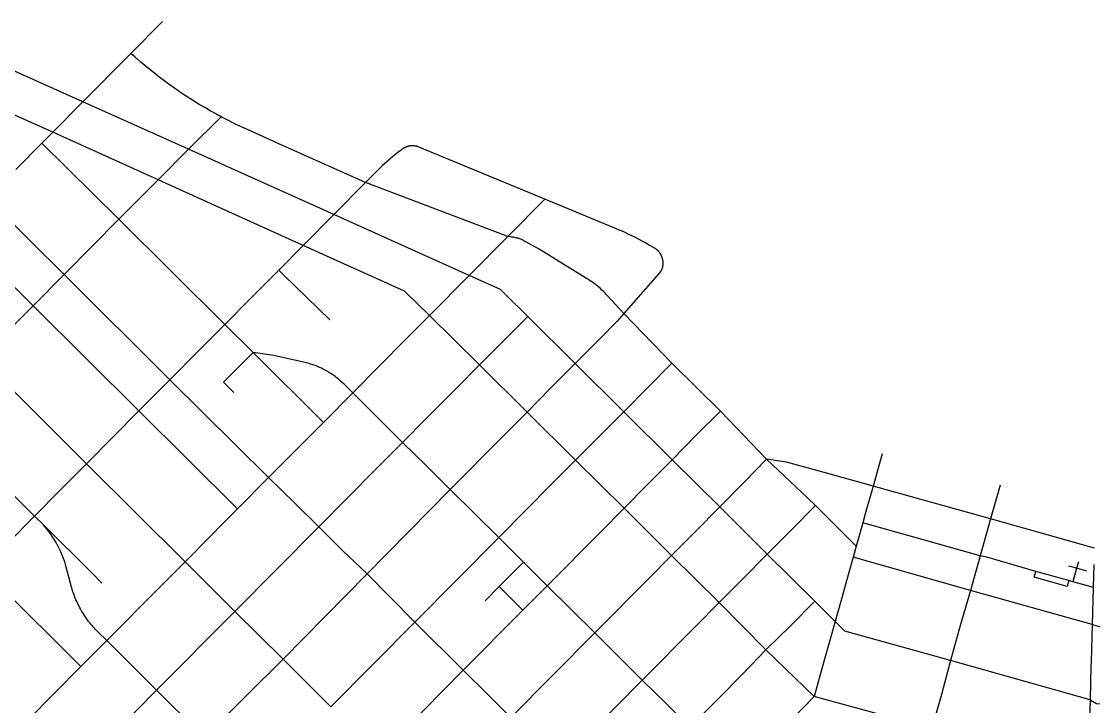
# Model space of a CAD drawing. Header units: inches. Extents: x 486459 to 494398, y 5455945 to 5462335.
# Drawn here: x 490826 to 492416, y 5458742 to 5459758 of the extents above; entities that cross this region are included whole.
import ezdxf

# ---------------------------------------------------------------- set-up
doc = ezdxf.new("R2010")
doc.units = ezdxf.units.IN
doc.header["$MEASUREMENT"] = 0
for name, color, linetype in [('Arterial', 10, 'Continuous'), ('Private', 10, 'Continuous'), ('Residential', 10, 'Continuous')]:
    doc.layers.add(name, color=color, linetype=linetype)

msp = doc.modelspace()

# ---------------------------------------------------------------- linework, layer by layer
at = {"layer": 'Arterial', "color": 1, "lineweight": -3, "ltscale": 2}
for p, q in [((490916.8, 5459638.8, 10.6), (490872.3, 5459593.9, 13.4)), ((491073.6, 5459568.6, 12.8), (490916.8, 5459638.8, 10.6)), ((490872.3, 5459593.9, 13.4), (490856.2, 5459577.7, 12.9)), ((491028.4, 5459523, 18.3), (490872.3, 5459593.9, 13.4)), ((490856.2, 5459577.7, 12.9), (490817.3, 5459538.5, 18.9)), ((490970.3, 5459464.5, 22.7), (490856.2, 5459577.7, 12.9)), ((491073.6, 5459568.6, 12.8), (491028.4, 5459523, 18.3)), ((491289.3, 5459471.7, 15.3), (491073.6, 5459568.6, 12.8)), ((491028.4, 5459523, 18.3), (491009.3, 5459503.7, 19.2)), ((491243.9, 5459425.8, 18.8), (491028.4, 5459523, 18.3)), ((491009.3, 5459503.7, 19.2), (490970.3, 5459464.5, 22.7)), ((490889, 5459382.4, 29.7), (490774.8, 5459495.7, 25.2)), ((491602.4, 5459494.5, 12.3), (491547.3, 5459439, 14.6)), ((491289.3, 5459471.7, 15.3), (491243.9, 5459425.8, 18.8)), ((491489.9, 5459381.2, 17.5), (491289.3, 5459471.7, 15.3)), ((490970.3, 5459464.5, 22.7), (490931.4, 5459425.2, 26)), ((491127.5, 5459308.5, 26.7), (490970.3, 5459464.5, 22.7)), ((490843.1, 5459336.2, 33), (490729, 5459449.5, 32)), ((491547.3, 5459439, 14.6), (491489.9, 5459381.2, 17.5)), ((490931.4, 5459425.2, 26), (490889, 5459382.4, 29.7)), ((491243.9, 5459425.8, 18.8), (491207.4, 5459389, 21)), ((491207.4, 5459389, 21), (491166.2, 5459347.5, 24.9)), ((490889, 5459382.4, 29.7), (490843.1, 5459336.2, 33)), ((491046.1, 5459226.5, 31.4), (490889, 5459382.4, 29.7)), ((491489.9, 5459381.2, 17.5), (491431.3, 5459321.9, 20.1)), ((491166.2, 5459347.5, 24.9), (491127.5, 5459308.5, 26.7)), ((491576.8, 5459320.5, 19.5), (491543.9, 5459353, 18.5)), ((490843.1, 5459336.2, 33), (490804.4, 5459297.2, 35.1)), ((491000.2, 5459180.3, 32.2), (490843.1, 5459336.2, 33)), ((491790.7, 5459251.1, 13.1), (491719.4, 5459324.6)), ((491127.5, 5459308.5, 26.7), (491088.6, 5459269.3, 28.7)), ((491169.5, 5459266.9, 25.4), (491127.5, 5459308.5, 26.7)), ((491431.3, 5459321.9, 20.1), (491396.2, 5459286.7, 21.4)), ((491505.3, 5459248.4, 20.8), (491431.3, 5459321.9, 20.1)), ((491576.8, 5459320.5, 19.5), (491540.3, 5459283.7, 20.2)), ((491647.2, 5459250.6, 19.7), (491576.8, 5459320.5, 19.5)), ((491396.2, 5459286.7, 21.4), (491317.2, 5459207.1, 22.1)), ((491540.3, 5459283.7, 20.2), (491505.3, 5459248.4, 20.8)), ((491683.8, 5459287.4, 17.2), (491647.2, 5459250.6, 19.7)), ((491088.6, 5459269.3, 28.7), (491046.1, 5459226.5, 31.4)), ((491273.7, 5459163.2, 24.3), (491169.5, 5459266.9)), ((491170.6, 5459265.8, 25.4), (491169.5, 5459266.9, 25.4)), ((490922.5, 5459101.9, 34.3), (490765.7, 5459258.1, 37.5)), ((491505.3, 5459248.4, 20.8), (491470.3, 5459213.2, 21.2)), ((491575.8, 5459178.5, 20.8), (491505.3, 5459248.4, 20.8)), ((491647.2, 5459250.6, 19.7), (491610.8, 5459213.8, 20.2)), ((491719.2, 5459179.1, 19.4), (491647.2, 5459250.6, 19.7)), ((491790.7, 5459251.1, 13.1), (491755.4, 5459215.3, 16.4)), ((491862.7, 5459179.7, 13.5), (491790.7, 5459251.1, 13.1)), ((491046.1, 5459226.5, 31.4), (491000.2, 5459180.3, 32.2)), ((491192.3, 5459081.2, 29.7), (491046.1, 5459226.5, 31.4)), ((491470.3, 5459213.2, 21.2), (491427.4, 5459170, 22.2)), ((491610.8, 5459213.8, 20.2), (491575.8, 5459178.5, 20.8)), ((491755.4, 5459215.3, 16.4), (491719.2, 5459179.1, 19.4)), ((491317.2, 5459207.1, 22.1), (491273.7, 5459163.2, 24.3)), ((491356, 5459168.6, 21.4), (491317.2, 5459207.1, 22.1)), ((491000.2, 5459180.3, 32.2), (490961.5, 5459141.2, 33)), ((491146.4, 5459035, 30.5), (491000.2, 5459180.3, 32.2)), ((491391.3, 5459133.6, 23.2), (491356, 5459168.6, 21.4)), ((491427.4, 5459170, 22.2), (491391.3, 5459133.6, 23.2)), ((491575.8, 5459178.5, 20.8), (491540.7, 5459143.3, 21.4)), ((491647.7, 5459107.1, 21.4), (491575.8, 5459178.5, 20.8)), ((491719.2, 5459179.1, 19.4), (491682.7, 5459142.3, 20.2)), ((491791.2, 5459107.7, 19.5), (491719.2, 5459179.1, 19.4)), ((491862.7, 5459179.7, 13.5), (491827.4, 5459144.9, 17.3)), ((491930.9, 5459108.8, 12), (491862.7, 5459179.7, 13.5)), ((491273.7, 5459163.2, 24.3), (491192.3, 5459081.2, 29.7)), ((490961.5, 5459141.2, 33), (490922.5, 5459101.9, 34.3)), ((491391.3, 5459133.6, 23.2), (491351.2, 5459093.2, 24.5)), ((491426.5, 5459098.6, 24.2), (491391.3, 5459133.6, 23.2)), ((491540.7, 5459143.3, 21.4), (491461.8, 5459063.7, 25.9)), ((491682.7, 5459142.3, 20.2), (491647.7, 5459107.1, 21.4)), ((491827.4, 5459144.9, 17.3), (491791.2, 5459107.7, 19.5)), ((492102.6, 5459116.6, 4.4), (492089.1, 5459068.7, 6.1)), ((490922.5, 5459101.9, 34.3), (490884, 5459063.1, 34.4)), ((491068.5, 5458956.5, 31.6), (490922.5, 5459101.9, 34.3)), ((491647.7, 5459107.1, 21.4), (491612.8, 5459071.8, 22.6)), ((491719.7, 5459035.7, 22.9), (491647.7, 5459107.1, 21.4)), ((491791.2, 5459107.7, 19.5), (491754.7, 5459070.9, 21.5)), ((491861.7, 5459037.7, 18.9), (491791.2, 5459107.7, 19.5)), ((491930.9, 5459108.8, 12), (491898.1, 5459074.4, 15.4)), ((491991.7, 5459051.5, 10.4), (491930.9, 5459108.8, 12)), ((491351.2, 5459093.2, 24.5), (491266.8, 5459008.3, 29.5)), ((491461.8, 5459063.7, 25.9), (491426.5, 5459098.6, 24.2)), ((492089.1, 5459068.7, 6.1), (492031.1, 5459085, 8.3)), ((491192.3, 5459081.2, 29.7), (491146.4, 5459035, 30.5)), ((491231.6, 5459043.2, 29.5), (491192.3, 5459081.2, 29.7)), ((491612.8, 5459071.8, 22.6), (491533.8, 5458992.2, 26.4)), ((491754.7, 5459070.9, 21.5), (491719.7, 5459035.7, 22.9)), ((491898.1, 5459074.4, 15.4), (491861.7, 5459037.7, 18.9)), ((492089.1, 5459068.7, 6.1), (492077.5, 5459027.3, 7.7)), ((492263.2, 5459020.2, 5.1), (492089.1, 5459068.7, 6.1)), ((492277.5, 5459070.2, 4.1), (492263.2, 5459020.2, 5.1)), ((490884, 5459063.1, 34.4), (490845.3, 5459024.1, 35)), ((491461.8, 5459063.7, 25.9), (491338.5, 5458938.3, 30.2)), ((491533.8, 5458992.2, 26.4), (491461.8, 5459063.7, 25.9)), ((491266.8, 5459008.3, 29.5), (491231.6, 5459043.2, 29.5)), ((491861.7, 5459037.7, 18.9), (491825.2, 5459000.9, 20.8)), ((491932.2, 5458967.7, 17.7), (491861.7, 5459037.7, 18.9)), ((492003.6, 5459039.8, 10), (491968.6, 5459004.5, 13.7)), ((492003.6, 5459039.8, 10), (491991.7, 5459051.5, 10.4)), ((492064.2, 5458979.7, 9.3), (492003.6, 5459039.8, 10)), ((490845.3, 5459024.1, 35), (490806.6, 5458985.1, 38.8)), ((490858.5, 5459011, 34.4), (490845.3, 5459024.1, 35)), ((491146.4, 5459035, 30.5), (491123.3, 5459011.7, 30.8)), ((491719.7, 5459035.7, 22.9), (491684.8, 5459000.4, 24.9)), ((491790.2, 5458965.7, 23.6), (491719.7, 5459035.7, 22.9)), ((492077.5, 5459027.3, 7.7), (492073.8, 5459014.2, 7.8)), ((491123.3, 5459011.7, 30.8), (491107.7, 5458996, 30.8)), ((491266.8, 5459008.3, 29.5), (491142.4, 5458882.8, 30.9)), ((491302.1, 5458973.3, 29.4), (491266.8, 5459008.3, 29.5)), ((492073.8, 5459014.2, 7.8), (492064.2, 5458979.7, 9.3)), ((492263.2, 5459020.2, 5.1), (492248, 5458965.4, 6)), ((492417.4, 5458976.8, 4.3), (492263.2, 5459020.2, 5.1)), ((491107.7, 5458996, 30.8), (491068.5, 5458956.5, 31.6)), ((491533.8, 5458992.2, 26.4), (491409.3, 5458866.8, 33)), ((491570.5, 5458955.8, 28.2), (491533.8, 5458992.2, 26.4)), ((491684.8, 5459000.4, 24.9), (491605.8, 5458920.8, 29.6)), ((491825.2, 5459000.9, 20.8), (491790.2, 5458965.7, 23.6)), ((491968.6, 5459004.5, 13.7), (491932.2, 5458967.7, 17.7)), ((491338.5, 5458938.3, 30.2), (491302.1, 5458973.3, 29.4)), ((492064.2, 5458979.7, 9.3), (492059.5, 5458963, 9.3)), ((491790.2, 5458965.7, 23.6), (491755.3, 5458930.5, 25.7)), ((491860.8, 5458895.8, 23.5), (491790.2, 5458965.7, 23.6)), ((491932.2, 5458967.7, 17.7), (491895.7, 5458931, 20.6)), ((492002.6, 5458897.8, 13.6), (491932.2, 5458967.7, 17.7)), ((492059.5, 5458963, 9.3), (492048.8, 5458924.9, 10.1)), ((492103.2, 5458950.7, 8.2), (492059.5, 5458963, 9.3)), ((492248, 5458965.4, 6), (492233.6, 5458914, 7.1)), ((491068.5, 5458956.5, 31.6), (491030.3, 5458917.9, 31.7)), ((491107.2, 5458917.9, 31), (491068.5, 5458956.5, 31.6)), ((491605.8, 5458920.8, 29.6), (491570.5, 5458955.8, 28.2)), ((492233.6, 5458914, 7.1), (492103.2, 5458950.7, 8.2)), ((492416.7, 5458952.4, 4.5), (492415.7, 5458918.4, 5.5)), ((491338.5, 5458938.3, 30.2), (491214.1, 5458811.8, 30.4)), ((491409.3, 5458866.8, 33), (491338.5, 5458938.3, 30.2)), ((491755.3, 5458930.5, 25.7), (491676.3, 5458850.9, 30.8)), ((491895.7, 5458931, 20.6), (491860.8, 5458895.8, 23.5)), ((491030.3, 5458917.9, 31.7), (490952.3, 5458839.4, 32.1)), ((491142.4, 5458882.8, 30.9), (491107.2, 5458917.9, 31)), ((491605.8, 5458920.8, 29.6), (491569.8, 5458884.5, 30.7)), ((491641.1, 5458885.8, 30.3), (491605.8, 5458920.8, 29.6)), ((492045.1, 5458911.6, 11.3), (492032.9, 5458867.8, 12.4)), ((492048.8, 5458924.9, 10.1), (492045.1, 5458911.6, 11.3)), ((492233.6, 5458914, 7.1), (492218.9, 5458863.1, 7.7)), ((492414.1, 5458863.3, 5.9), (492233.6, 5458914, 7.1)), ((492415.7, 5458918.4, 5.5), (492414.1, 5458863.3, 5.9)), ((491860.8, 5458895.8, 23.5), (491825.8, 5458860.5, 25.4)), ((491930.1, 5458825.8, 21.7), (491860.8, 5458895.8, 23.5)), ((492002.6, 5458897.8, 13.6), (491966.2, 5458861.1, 17.7)), ((492032.9, 5458867.8, 12.4), (492002.6, 5458897.8, 13.6)), ((491142.4, 5458882.8, 30.9), (491026.4, 5458765.8, 29.9)), ((491214.1, 5458811.8, 30.4), (491142.4, 5458882.8, 30.9)), ((491569.8, 5458884.5, 30.7), (491481.3, 5458795.4, 32.8)), ((491676.3, 5458850.9, 30.8), (491641.1, 5458885.8, 30.3)), ((491409.3, 5458866.8, 33), (491284.9, 5458741.4, 31)), ((491481.3, 5458795.4, 32.8), (491409.3, 5458866.8, 33)), ((492032.9, 5458867.8, 12.4), (492016.3, 5458808.3, 15.6)), ((492218.9, 5458863.1, 7.7), (492203.8, 5458809.7, 7.9)), ((491676.3, 5458850.9, 30.8), (491551.8, 5458725.5, 32.6)), ((491711.6, 5458815.9, 30.3), (491676.3, 5458850.9, 30.8)), ((491825.8, 5458860.5, 25.4), (491746.8, 5458780.9, 29.5)), ((491966.2, 5458861.1, 17.7), (491930.1, 5458825.8, 21.7)), ((490952.3, 5458839.4, 32.1), (490914.1, 5458800.8, 32.2)), ((490991.2, 5458800.8, 30.5), (490952.3, 5458839.4, 32.1)), ((491746.8, 5458780.9, 29.5), (491711.6, 5458815.9, 30.3)), ((491930.1, 5458825.8, 21.7), (491896.3, 5458790.6, 24)), ((492001.8, 5458756.5, 17.6), (491930.1, 5458825.8, 21.7)), ((490914.1, 5458800.8, 32.2), (490875.3, 5458761.8, 35.2)), ((491026.4, 5458765.8, 29.9), (490991.2, 5458800.8, 30.5)), ((491214.1, 5458811.8, 30.4), (491096.8, 5458696, 28.8)), ((491248.2, 5458777.9, 30.8), (491214.1, 5458811.8, 30.4)), ((492016.3, 5458808.3, 15.6), (492001.8, 5458756.5, 17.6)), ((492203.8, 5458809.7, 7.9), (492190.6, 5458759.6, 7.6)), ((492411, 5458751.8, 5.7), (492203.8, 5458809.7, 7.9)), ((492412.3, 5458801.6, 5.8), (492411, 5458751.8, 5.7)), ((492412.6, 5458808.6, 5.9), (492412.3, 5458801.6, 5.8)), ((491481.3, 5458795.4, 32.8), (491357, 5458670, 28.8)), ((491516.6, 5458760.4, 32.9), (491481.3, 5458795.4, 32.8)), ((491896.3, 5458790.6, 24), (491858.7, 5458752.7, 26.6)), ((491284.9, 5458741.4, 31), (491248.2, 5458777.9, 30.8)), ((491746.8, 5458780.9, 29.5), (491622.4, 5458655.5, 29.5)), ((491782.1, 5458745.9, 28.2), (491746.8, 5458780.9, 29.5)), ((490875.3, 5458761.8, 35.2), (490836.3, 5458722.4, 38.2)), ((491026.4, 5458765.8, 29.9), (490910.5, 5458649, 32.2)), ((491096.8, 5458696, 28.8), (491026.4, 5458765.8, 29.9)), ((491551.8, 5458725.5, 32.6), (491516.6, 5458760.4, 32.9)), ((491858.7, 5458752.7, 26.6), (491817.3, 5458710.9, 27.5)), ((492001.8, 5458756.5, 17.6), (491966.7, 5458720.6, 19.5)), ((492112.1, 5458726.1, 10.3), (492001.8, 5458756.5, 17.6)), ((492411, 5458751.8, 5.7), (492409.3, 5458691, 5.6)), ((491817.3, 5458710.9, 27.5), (491782.1, 5458745.9, 28.2))]:
    msp.add_line(p, q, dxfattribs=at)
for points in [[(490872.3, 5459593.9, 13.4), (490811.8, 5459621.2, 12.1), (490735.3, 5459656.1, 11.9)], [(491777.4, 5459403, 16.3), (491777.3, 5459403.1, 16.3), (491777.3, 5459403.6, 16.3), (491777.2, 5459404, 16.3), (491777.1, 5459404.4, 16.3), (491777.1, 5459404.9, 16.3), (491777, 5459405.3, 16.3), (491776.9, 5459405.7, 16.3), (491776.8, 5459406.1, 16.3), (491776.7, 5459406.6, 16.3), (491776.6, 5459407, 16.3), (491776.4, 5459407.4, 16.3), (491776.3, 5459407.8, 16.3), (491776.2, 5459408.2, 16.3), (491776, 5459408.6, 16.3), (491775.9, 5459409, 16.3), (491775.7, 5459409.4, 16.3), (491775.5, 5459409.8, 16.3), (491775.4, 5459410.2, 16.3), (491775.2, 5459410.6, 16.3), (491775, 5459411, 16.3), (491774.8, 5459411.4, 16.3), (491774.6, 5459411.8, 16.3), (491774.4, 5459412.2, 16.3), (491774.2, 5459412.6, 16.3), (491773.9, 5459412.9, 16.3), (491773.7, 5459413.3, 16.3), (491773.5, 5459413.7, 16.3), (491773.2, 5459414, 16.3), (491773, 5459414.4, 16.3), (491772.7, 5459414.7, 16.3), (491772.5, 5459415.1, 16.3), (491772.2, 5459415.4, 16.3), (491772, 5459415.8, 16.3), (491771.7, 5459416.1, 16.3), (491771.4, 5459416.4, 16.3), (491771.1, 5459416.8, 16.3), (491770.8, 5459417.1, 16.3), (491770.5, 5459417.4, 16.3), (491770.2, 5459417.7, 16.3), (491769.9, 5459418, 16.3), (491769.6, 5459418.3, 16.3), (491769.3, 5459418.6, 16.3), (491768.9, 5459418.9, 16.3), (491768.6, 5459419.2, 16.3), (491768.3, 5459419.5, 16.3), (491767.9, 5459419.7, 16.3), (491767.6, 5459420, 16.3), (491767.2, 5459420.2, 16.3), (491766.9, 5459420.5, 16.3), (491766.5, 5459420.7, 16.3), (491766.2, 5459421, 16.3), (491765.8, 5459421.2, 16.2), (491765.4, 5459421.4, 16.2), (491764.7, 5459421.9, 16.2), (491764.4, 5459422, 16.2), (491757.1, 5459426.3, 16.2), (491749.6, 5459430.4, 16.1), (491742.1, 5459434.4, 16.1), (491734.5, 5459438.3, 16.5), (491726.9, 5459442.1, 15.8), (491719.2, 5459445.7, 15.8), (491711.4, 5459449.1, 15.9), (491703.6, 5459452.5, 16), (491602.4, 5459494.5, 12.3)], [(491719.4, 5459324.6, 15.8), (491689.2, 5459357.6, 16), (491687, 5459359.6, 16.5), (491684.6, 5459361.7, 16.5), (491682.1, 5459363.7, 16.5), (491679.7, 5459365.8, 16.5), (491677.2, 5459367.7, 16.5), (491674.7, 5459369.7, 16.8), (491672.1, 5459371.6, 16.8), (491669.5, 5459373.4, 17), (491666.9, 5459375.2, 17), (491664.2, 5459376.9, 17), (491593.6, 5459420.4, 15), (491568.5, 5459434.2, 13.7), (491567.7, 5459434.6, 13.7), (491566.5, 5459435, 13.7), (491565.2, 5459435.4, 13.7), (491564, 5459435.8, 13.7), (491562.7, 5459436.2, 13.7), (491561.5, 5459436.6, 14.3), (491560.2, 5459436.9, 14.3), (491558.9, 5459437.2, 14.3), (491557.7, 5459437.5, 14.3), (491556.4, 5459437.8, 14.3), (491555.1, 5459438, 14.3), (491553.8, 5459438.2, 14.3), (491552.5, 5459438.4, 14.3), (491551.2, 5459438.6, 14.3), (491549.9, 5459438.8, 14.6), (491548.6, 5459438.9, 14.6), (491547.3, 5459439, 14.6)], [(491431.3, 5459321.9, 20.1), (491394.3, 5459358.1, 18), (491243.9, 5459425.8, 18.8)], [(491777.4, 5459403, 16.3), (491777.4, 5459402.7, 16.3), (491777.4, 5459402.3, 16.3), (491777.5, 5459401.9, 16.3), (491777.5, 5459401.4, 16.3), (491777.5, 5459401, 16.3), (491777.5, 5459400.5, 16.3), (491777.5, 5459400.1, 16.3), (491777.5, 5459399.7, 16.3), (491777.5, 5459399.2, 16.3), (491777.5, 5459398.8, 16.3), (491777.5, 5459398.4, 16.3), (491777.4, 5459397.9, 16.3), (491777.4, 5459397.5, 16.3), (491777.3, 5459397.1, 16.3), (491777.3, 5459396.6, 16.3), (491777.2, 5459396.2, 16.3), (491777.2, 5459395.8, 16.3), (491777.1, 5459395.4, 16.3), (491777, 5459394.9, 16.3), (491776.9, 5459394.5, 16.3), (491776.8, 5459394.1, 16.3), (491776.7, 5459393.7, 16.3), (491776.6, 5459393.2, 16.3), (491776.5, 5459392.8, 16.3), (491776.3, 5459392.4, 16.3), (491776.2, 5459392, 16.3), (491776, 5459391.6, 16.3), (491775.9, 5459391.2, 16.3), (491775.7, 5459390.8, 16.3), (491775.6, 5459390.4, 16.3), (491775.4, 5459390, 16.3), (491775.2, 5459389.6, 16.3), (491775, 5459389.2, 16.3), (491774.8, 5459388.8, 16.3), (491774.6, 5459388.4, 16.3), (491774.4, 5459388, 16.3), (491774.2, 5459387.7, 16.3), (491774, 5459387.3, 16.3), (491773.8, 5459386.9, 16.3), (491773.5, 5459386.5, 16.3), (491773.3, 5459386.2, 16.3), (491773.1, 5459385.8, 16.3), (491772.8, 5459385.5, 16.3), (491772.5, 5459385.1, 16.3), (491772.3, 5459384.9, 16.3), (491719.4, 5459324.6, 15.8)], [(491283.1, 5459315.2, 23.2), (491215, 5459381.6, 20.7), (491207.4, 5459389, 21)], [(491543.9, 5459353, 18.5), (491536.7, 5459360.2, 18.9), (491489.9, 5459381.2, 17.5)], [(491719.4, 5459324.6, 15.8), (491709.2, 5459313, 16.2), (491683.8, 5459287.4, 17.2)], [(491169.5, 5459266.9, 25.4), (491125.7, 5459222.8, 0), (491140.8, 5459207.7, 0)], [(491317.2, 5459207.1, 22.1), (491304.4, 5459219.9, 21.9), (491304.1, 5459220.2, 21.9), (491302.5, 5459221.6, 21.9), (491300.9, 5459223.1, 22.2), (491299.3, 5459224.6, 22.4), (491297.7, 5459226, 22.4), (491296.1, 5459227.4, 22.4), (491294.4, 5459228.7, 22.4), (491292.7, 5459230, 22.4), (491291, 5459231.3, 22.4), (491289.2, 5459232.6, 22.3), (491287.5, 5459233.8, 22.3), (491285.7, 5459235, 22.3), (491283.9, 5459236.2, 22.3), (491282, 5459237.4, 22.6), (491280.2, 5459238.5, 22.6), (491278.3, 5459239.5, 22.6), (491276.4, 5459240.6, 22.4), (491274.5, 5459241.6, 22.4), (491272.6, 5459242.6, 22.4), (491270.7, 5459243.5, 22.4), (491268.7, 5459244.4, 22.4), (491266.7, 5459245.3, 22.4), (491264.8, 5459246.1, 22.3), (491262.8, 5459246.9, 22.3), (491260.8, 5459247.7, 22.3), (491258.7, 5459248.4, 22.9), (491256.7, 5459249.2, 22.9), (491254.6, 5459249.8, 22.9), (491252.6, 5459250.4, 23.2), (491250.5, 5459251, 23.2), (491248.4, 5459251.6, 23.2), (491246.3, 5459252.1, 23.2), (491244.2, 5459252.6, 23.2), (491200.3, 5459262.4, 24.4), (491169.5, 5459266.9, 0)], [(492031.1, 5459085, 8.3), (491960.9, 5459104.3, 10.8), (491930.9, 5459108.8, 12)], [(490902.8, 5458910.3, 32.6), (490902, 5458912.5, 32.7), (490901.2, 5458915.1, 32.7), (490900.5, 5458917.6, 32.7), (490899.7, 5458920.2, 32.7), (490899.5, 5458920.8, 32.7), (490892.2, 5458948.4, 33), (490890.1, 5458956.1, 33), (490884.4, 5458971, 33.6), (490877.2, 5458985.2, 34), (490868.5, 5458998.6, 34.2), (490858.4, 5459011, 34.4)], [(490945.2, 5458924.9, 32.6), (490930.6, 5458939.4, 32.2), (490858.5, 5459011, 34.4)], [(490952.3, 5458839.4, 32.1), (490939.5, 5458852.1, 31.9), (490937.6, 5458853.9, 32), (490935.8, 5458855.9, 32), (490934, 5458857.8, 32), (490932.2, 5458859.8, 32), (490930.5, 5458861.8, 32), (490928.8, 5458863.9, 32), (490927.1, 5458865.9, 32.1), (490925.5, 5458868, 32.1), (490923.9, 5458870.2, 32.1), (490922.3, 5458872.3, 32.1), (490920.8, 5458874.5, 32.1), (490919.3, 5458876.7, 32.1), (490917.9, 5458879, 32.1), (490916.5, 5458881.2, 32.2), (490915.1, 5458883.5, 32.2), (490913.8, 5458885.8, 32.2), (490912.5, 5458888.1, 32.2), (490911.3, 5458890.5, 32.5), (490910.1, 5458892.9, 32.5), (490908.9, 5458895.3, 32.5), (490907.8, 5458897.7, 32.5), (490906.7, 5458900.1, 32.5), (490905.7, 5458902.6, 32.5), (490904.7, 5458905, 32.5), (490903.8, 5458907.5, 32.6), (490902.9, 5458910, 32.6), (490902.8, 5458910.3, 32.6)], [(492203.8, 5458809.7, 7.9), (492047.4, 5458853.4, 12), (492032.9, 5458867.8, 12.4)], [(492414.1, 5458863.3, 5.9), (492413.6, 5458844.1, 5.8), (492412.6, 5458808.6, 5.9)], [(492414.1, 5458863.3, 5.9), (492444.5, 5458854.8, 5.7), (492460.4, 5458851.6, 5.6), (492479.3, 5458849.8, 5), (492566, 5458847.2, 5.8)], [(492190.6, 5458759.6, 7.6), (492179.6, 5458721.5, 7.7), (492176.2, 5458708.2, 7.6)], [(492411, 5458751.8, 5.7), (492420.7, 5458746, 5.9), (492563, 5458741.7, 5.4)]]:
    msp.add_polyline3d(points, dxfattribs=at)
at = {"layer": 'Private', "color": 80, "lineweight": -3, "true_color": 0x54ff00}
for p, q in [((491035.2, 5459758.1, 5.9), (490988, 5459710.6, 7.7)), ((492391.1, 5458946.9, 5), (492379.1, 5458950.1, 5.1)), ((492391.1, 5458946.9, 5), (492385.5, 5458926.8, 5.9)), ((492393.8, 5458956.3, 5.3), (492391.1, 5458946.9, 5)), ((492406.4, 5458942.6, 5.1), (492391.1, 5458946.9, 5))]:
    msp.add_line(p, q, dxfattribs=at)
at = {"layer": 'Residential', "color": 7, "lineweight": -3}
for p, q in [((490988, 5459710.6, 7.7), (490916.8, 5459638.8, 10.6)), ((490916.8, 5459638.8, 10.6), (490779.3, 5459700.4, 8)), ((491122.2, 5459616.6, 10.6), (491073.6, 5459568.6, 12.8)), ((491336.3, 5459518.9, 5.8), (491289.3, 5459471.7, 15.3)), ((491547.3, 5459439, 14.6), (491336.3, 5459518.9, 5.8)), ((490845.3, 5459024.1, 35), (490688.2, 5459180, 43.6)), ((492248, 5458965.4, 6), (492073.8, 5459014.1, 7.8)), ((490914.1, 5458800.8, 32.2), (490767.8, 5458946, 42.3)), ((491570.5, 5458955.8, 28.2), (491534.5, 5458919.5, 28.4)), ((492379.6, 5458928.5, 5.2), (492330.7, 5458942.2, 5.2)), ((492385.5, 5458926.8, 5.9), (492379.6, 5458928.5, 5.2)), ((491534.5, 5458919.5, 28.4), (491513.5, 5458898.3, 31.2)), ((491569.8, 5458884.5, 30.7), (491534.5, 5458919.5, 28.4))]:
    msp.add_line(p, q, dxfattribs=at)
for points in [[(491122.2, 5459616.6, 10.6), (491119.7, 5459617.9, 10.6), (491109.6, 5459623.5, 10.5), (491106.5, 5459625.2, 10.5), (491099.6, 5459629.2, 10), (491089.6, 5459635.1, 9.6), (491079.8, 5459641.2, 9.6), (491070.1, 5459647.4, 8.9), (491060.5, 5459653.8, 8.8), (491051, 5459660.4, 8.1), (491048.3, 5459662.3, 8.1), (491039, 5459669.1, 8.3), (491029.7, 5459676, 8.2), (491020.6, 5459683.1, 7.7), (491011.6, 5459690.4, 7.7), (491002.8, 5459697.8, 7.8), (490994.1, 5459705.4, 7.7), (490988, 5459710.6, 7.7)], [(491336.3, 5459518.9, 5.8), (491207.6, 5459576.7, 12.1), (491161.1, 5459597.6, 11.5), (491150.7, 5459602.4, 10.9), (491140.3, 5459607.4, 11), (491129.9, 5459612.6, 10.6), (491122.2, 5459616.6, 10.6)], [(491401.9, 5459573.2, 3.8), (491401.7, 5459573.2, 3.8), (491401.2, 5459573.1, 3.8), (491400.8, 5459573.1, 3.8), (491400.4, 5459573, 3.8), (491400, 5459572.9, 3.8), (491399.5, 5459572.8, 3.8), (491399.1, 5459572.6, 3.8), (491398.7, 5459572.5, 4), (491398.3, 5459572.4, 4), (491397.9, 5459572.3, 4), (491397.4, 5459572.1, 4), (491397, 5459572, 4), (491396.6, 5459571.8, 4), (491396.2, 5459571.7, 4), (491395.8, 5459571.5, 4), (491395.4, 5459571.3, 4), (491395, 5459571.1, 4), (491394.6, 5459570.9, 4), (491394.2, 5459570.7, 4), (491393.9, 5459570.5, 3.7), (491393.5, 5459570.3, 3.7), (491393.1, 5459570.1, 3.7), (491392.7, 5459569.9, 3.7), (491392.4, 5459569.6, 3.7), (491392, 5459569.4, 3.7), (491391.6, 5459569.2, 3.7), (491391.3, 5459568.9, 3.7), (491390.9, 5459568.7, 3.7), (491390.6, 5459568.4, 3.7), (491389.1, 5459567.3, 3.7), (491384.9, 5459564.2, 3.7), (491380.8, 5459560.9, 4.1), (491376.7, 5459557.7, 4.3), (491372.7, 5459554.3, 4.3), (491368.8, 5459550.9, 5.2), (491364.9, 5459547.4, 5.5), (491361, 5459543.8, 5.5), (491357.3, 5459540.2, 5.4), (491336.3, 5459518.9, 5.8)], [(491602.4, 5459494.5, 12.3), (491414.2, 5459572.1, 3.4), (491414.1, 5459572.1, 3.4), (491413.7, 5459572.3, 3.4), (491413.3, 5459572.4, 3.4), (491412.9, 5459572.5, 3.4), (491412.5, 5459572.6, 3.5), (491412, 5459572.8, 3.5), (491411.6, 5459572.9, 3.5), (491411.2, 5459573, 3.5), (491410.8, 5459573, 3.5), (491410.3, 5459573.1, 3.5), (491409.9, 5459573.2, 3.5), (491409.5, 5459573.3, 3.5), (491409, 5459573.3, 3.5), (491408.6, 5459573.4, 3.5), (491408.2, 5459573.4, 3.5), (491407.7, 5459573.5, 3.5), (491407.3, 5459573.5, 3.5), (491406.9, 5459573.5, 3.5), (491406.4, 5459573.5, 3.5), (491406, 5459573.6, 3.5), (491405.6, 5459573.6, 3.8), (491405.1, 5459573.5, 3.8), (491404.7, 5459573.5, 3.8), (491404.3, 5459573.5, 3.8), (491403.8, 5459573.5, 3.8), (491403.4, 5459573.4, 3.8), (491403, 5459573.4, 3.8), (491402.5, 5459573.3, 3.8), (491402.1, 5459573.3, 3.8), (491401.9, 5459573.2, 3.8)], [(492330.7, 5458942.2, 5.2), (492257.7, 5458963.2, 6.2), (492248, 5458965.4, 6)], [(492379.6, 5458928.5, 5.2), (492377.2, 5458919.7, 5.4), (492328.2, 5458933.4, 5.4), (492330.7, 5458942.2, 5.2)], [(492415.7, 5458918.4, 5.5), (492405.5, 5458921.4, 5.4), (492385.5, 5458926.8, 5.9)]]:
    msp.add_polyline3d(points, dxfattribs=at)

doc.saveas('drawing.dxf')
